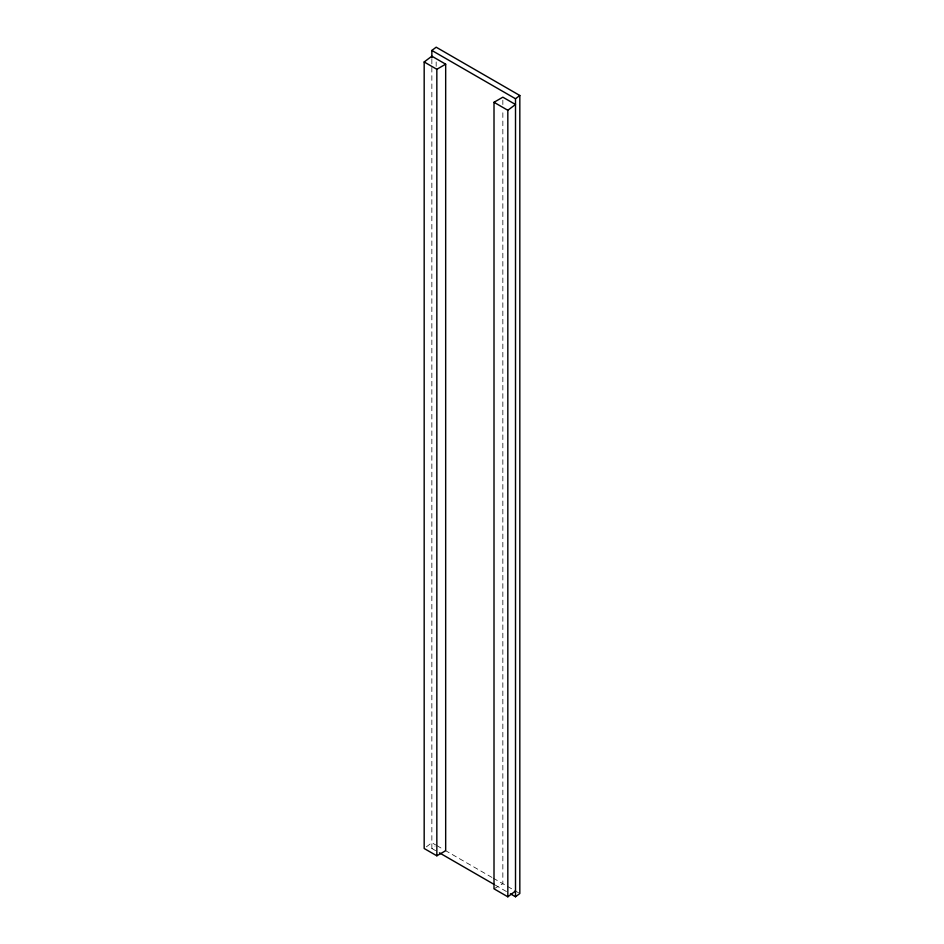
<?xml version="1.0" encoding="UTF-8"?>
<svg xmlns="http://www.w3.org/2000/svg" width="944" height="944" viewBox="0 0 944 944"><rect width="100%" height="100%" fill="white"/><g stroke="black" fill="none" stroke-linecap="round" stroke-linejoin="round"><path stroke-width="0.71" stroke-dasharray="4.72 3.54" d="M426.369 846.851L431.856 842.721L435.621 844.904M435.656 850.662L431.856 848.467L435.09 846.036M494.007 888.823L502.845 883.714L502.845 110.436M436.883 845.623L443.774 849.612M445.049 850.343L491.942 877.413M493.205 878.144L513.489 889.862M514.751 890.593L518.563 892.788M495.222 885.059L506.633 891.643M502.845 100.135L502.845 104.548M436.175 61.926L436.175 66.34M431.856 59.142L431.856 848.467"/><path stroke-width="1.42" d="M431.856 57.808L431.856 50.457L436.175 47.2L519.825 95.497L519.825 893.52L515.507 896.765L510.433 893.838M424.175 61.974L431.856 56.192L445.674 64.18L445.674 850.709L436.836 855.807L424.175 848.503L424.175 61.974L436.836 69.29L445.674 64.18M515.507 896.765L515.507 98.742L519.825 95.497M507.825 896.8L507.825 110.271L515.507 104.489L502.845 97.185L494.007 102.294L494.007 888.823L507.825 896.8L515.507 891.018M431.856 50.457L515.507 98.742M494.007 102.294L507.825 110.271M439.456 852.857L493.96 884.327M436.836 69.29L436.836 855.807"/></g></svg>
